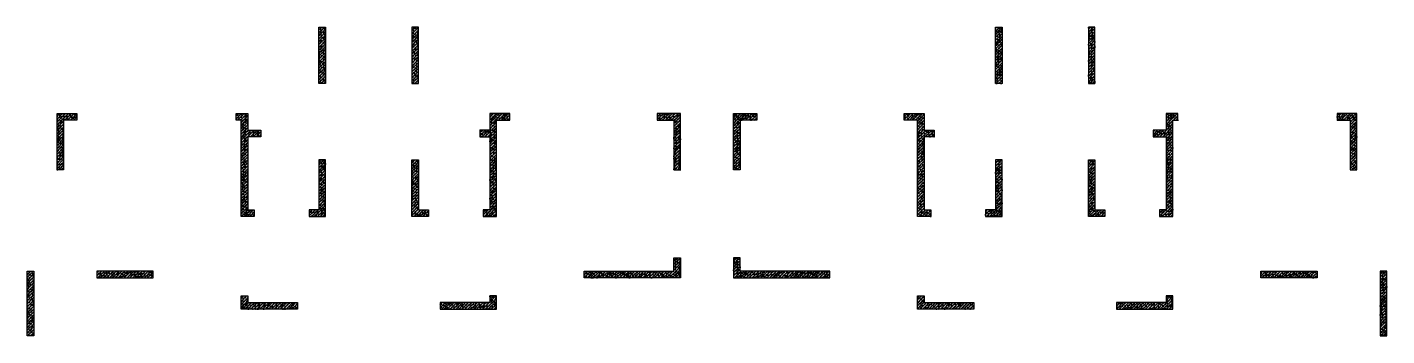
# Model space of a CAD drawing. Extents: x -100030 to 2378000, y -30375 to 1700000.
# Drawn here: x 382145 to 423145, y 739225 to 748525 of the extents above; entities that cross this region are included whole.
import ezdxf

# ---------------------------------------------------------------- set-up
doc = ezdxf.new("R2010")
doc.units = 0
doc.header["$LTSCALE"] = 500
for name, color, linetype in [('S_WALL', 2, 'CONTINUOUS'), ('S_WALL_HACH', 30, 'CONTINUOUS'), ('S_WALL_OTHE_HACH', 33, 'CONTINUOUS')]:
    doc.layers.add(name, color=color, linetype=linetype)
pattern_1 = [(45, (0, -100000), (-44.194174, 44.194174), []), (50, (0, -100000), (179.315046, -15.688034), [18.75, -206.25]), (355, (0, -100000), (-34.687833, 188.048033), [15, -165]), (100.4514, (14.94, -100001.3), (144.627345, 172.359886), [15.935047, -175.285528]), (46.1842, (0, -99950), (266.81026, -41.379754), [28.125, -309.375]), (96.6356, (22.23, -99953.45), (233.665676, 243.52947), [23.90257, -262.92825]), (351.1842, (0, -99950), (233.66549, 243.52965), [22.5, -247.5]), (21, (25, -99962.5), (149.226763, -100.654723), [18.75, -206.25]), (326, (25, -99962.5), (60.828833, 181.28751), [15, -165]), (71.4514, (37.44, -99970.89), (210.055657, 80.632624), [15.935047, -175.285528]), (37.5, (0, -100000), (3.039964, 83.2234635), [0, -163, 0, -167.5, 0, -165.625]), (7.5, (0, -100000), (65.767384, 98.602928), [0, -95.5, 0, -159.25, 0, -63.125]), (327.5, (-55.75, -100000), (133.455609, -5.638718), [0, -62.5, 0, -195, 0, -258.75]), (317.5, (-80.75, -100000), (145.796542, 25.026246), [0, -81.25, 0, -129.5, 0, -183.75])]
pattern_2 = [(45, (200, -100000), (-44.194174, 44.194174), []), (50, (200, -100000), (179.315046, -15.688034), [18.75, -206.25]), (355, (200, -100000), (-34.687833, 188.048033), [15, -165]), (100.4514, (214.94, -100001.3), (144.627345, 172.359886), [15.935047, -175.285528]), (46.1842, (200, -99950), (266.81026, -41.379754), [28.125, -309.375]), (96.6356, (222.23, -99953.45), (233.665676, 243.52947), [23.90257, -262.92825]), (351.1842, (200, -99950), (233.66549, 243.52965), [22.5, -247.5]), (21, (225, -99962.5), (149.226763, -100.654723), [18.75, -206.25]), (326, (225, -99962.5), (60.828833, 181.28751), [15, -165]), (71.4514, (237.44, -99970.89), (210.055657, 80.632624), [15.935047, -175.285528]), (37.5, (200, -100000), (3.039964, 83.2234635), [0, -163, 0, -167.5, 0, -165.625]), (7.5, (200, -100000), (65.767384, 98.602928), [0, -95.5, 0, -159.25, 0, -63.125]), (327.5, (144.25, -100000), (133.455609, -5.638718), [0, -62.5, 0, -195, 0, -258.75]), (317.5, (119.25, -100000), (145.796542, 25.026246), [0, -81.25, 0, -129.5, 0, -183.75])]

msp = doc.modelspace()

# ---------------------------------------------------------------- hatches: boundary and pattern name
at = {"layer": 'S_WALL_HACH'}
h = msp.add_hatch(color=256, dxfattribs=at)
h.dxf.hatch_style = 1
h.paths.add_polyline_path([(391145, 748325), (391145, 748325), (391145, 746825), (390945, 746825), (390945, 748525), (391145, 748525)])
h = msp.add_hatch(color=256, dxfattribs=at)
h.dxf.hatch_style = 1
h.paths.add_polyline_path([(393745, 748325), (393745, 746825), (393945, 746825), (393945, 748525), (393745, 748525)])
h = msp.add_hatch(color=256, dxfattribs=at)
h.dxf.hatch_style = 1
h.paths.add_polyline_path([(411545, 748325), (411545, 748325), (411545, 746825), (411345, 746825), (411345, 748525), (411545, 748525)])
h = msp.add_hatch(color=256, dxfattribs=at)
h.dxf.hatch_style = 1
h.paths.add_polyline_path([(414145, 748325), (414145, 746825), (414345, 746825), (414345, 748525), (414145, 748525)])
h = msp.add_hatch(color=256, dxfattribs=at)
h.dxf.hatch_style = 1
h.paths.add_polyline_path([(383645, 745725), (383245, 745725), (383245, 744225), (383045, 744225), (383045, 745925), (383645, 745925)])
h = msp.add_hatch(color=256, dxfattribs=at)
h.dxf.hatch_style = 1
h.paths.add_polyline_path([(388795, 745425), (389195, 745425), (389195, 745225), (388795, 745225), (388795, 743025), (388995, 743025), (388995, 742825), (388595, 742825), (388595, 745725), (388445, 745725), (388445, 745925), (388795, 745925)])
h = msp.add_hatch(color=256, dxfattribs=at)
h.dxf.hatch_style = 1
h.paths.add_polyline_path([(396095, 745425), (395795, 745425), (395795, 745225), (396095, 745225), (396095, 743025), (395895, 743025), (395895, 742825), (396295, 742825), (396295, 745725), (396695, 745725), (396695, 745925), (396095, 745925)])
h = msp.add_hatch(color=256, dxfattribs=at)
h.dxf.hatch_style = 1
h.paths.add_polyline_path([(401145, 745725), (401645, 745725), (401645, 744225), (401845, 744225), (401845, 745925), (401145, 745925)])
h = msp.add_hatch(color=256, dxfattribs=at)
h.dxf.hatch_style = 1
h.paths.add_polyline_path([(404145, 745725), (403645, 745725), (403645, 744225), (403445, 744225), (403445, 745925), (404145, 745925)])
h = msp.add_hatch(color=256, dxfattribs=at)
h.dxf.hatch_style = 1
h.paths.add_polyline_path([(409195, 745425), (409495, 745425), (409495, 745225), (409195, 745225), (409195, 743025), (409395, 743025), (409395, 742825), (408995, 742825), (408995, 745725), (408595, 745725), (408595, 745925), (409195, 745925)])
h = msp.add_hatch(color=256, dxfattribs=at)
h.dxf.hatch_style = 1
h.paths.add_polyline_path([(416495, 745425), (416095, 745425), (416095, 745225), (416495, 745225), (416495, 743025), (416295, 743025), (416295, 742825), (416695, 742825), (416695, 745725), (416845, 745725), (416845, 745925), (416495, 745925)])
h = msp.add_hatch(color=256, dxfattribs=at)
h.dxf.hatch_style = 1
h.paths.add_polyline_path([(421645, 745725), (422045, 745725), (422045, 744225), (422245, 744225), (422245, 745925), (421645, 745925)])
h = msp.add_hatch(color=256, dxfattribs=at)
h.dxf.hatch_style = 1
h.paths.add_polyline_path([(390945, 743025), (390645, 743025), (390645, 742825), (391145, 742825), (391145, 744525), (390945, 744525)])
h = msp.add_hatch(color=256, dxfattribs=at)
h.dxf.hatch_style = 1
h.paths.add_polyline_path([(393945, 743025), (394245, 743025), (394245, 742825), (393745, 742825), (393745, 744525), (393945, 744525)])
h = msp.add_hatch(color=256, dxfattribs=at)
h.dxf.hatch_style = 1
h.paths.add_polyline_path([(411345, 743025), (411045, 743025), (411045, 742825), (411545, 742825), (411545, 744525), (411345, 744525)])
h = msp.add_hatch(color=256, dxfattribs=at)
h.dxf.hatch_style = 1
h.paths.add_polyline_path([(414345, 743025), (414645, 743025), (414645, 742825), (414145, 742825), (414145, 744525), (414345, 744525)])
h = msp.add_hatch(color=256, dxfattribs=at)
h.dxf.hatch_style = 1
h.paths.add_polyline_path([(399145, 741175), (401645, 741175), (401645, 741575), (401845, 741575), (401845, 741175), (401845, 740975), (400245, 740975), (398945, 740975), (398945, 741175)])
h = msp.add_hatch(color=256, dxfattribs=at)
h.dxf.hatch_style = 1
h.paths.add_polyline_path([(406145, 741175), (403645, 741175), (403645, 741575), (403445, 741575), (403445, 741175), (403445, 740975), (405045, 740975), (406345, 740975), (406345, 741175)])
h = msp.add_hatch(color=256, dxfattribs=at)
h.dxf.hatch_style = 1
h.paths.add_polyline_path([(382145, 741175), (382345, 741175), (382345, 739225), (382145, 739225)])
h = msp.add_hatch(color=256, dxfattribs=at)
h.dxf.hatch_style = 1
h.paths.add_polyline_path([(385745, 741175), (384245, 741175), (384245, 740975), (385945, 740975), (385945, 741175)])
h = msp.add_hatch(color=256, dxfattribs=at)
h.dxf.hatch_style = 1
h.paths.add_polyline_path([(419545, 741175), (421045, 741175), (421045, 740975), (419345, 740975), (419345, 741175)])
h = msp.add_hatch(color=256, dxfattribs=at)
h.dxf.hatch_style = 1
h.paths.add_polyline_path([(423145, 741175), (422945, 741175), (422945, 739225), (423145, 739225)])
h = msp.add_hatch(color=256, dxfattribs=at)
h.dxf.hatch_style = 1
h.paths.add_polyline_path([(388795, 740425), (388795, 740225), (390295, 740225), (390295, 740025), (388595, 740025), (388595, 740425)])
h = msp.add_hatch(color=256, dxfattribs=at)
h.dxf.hatch_style = 1
h.paths.add_polyline_path([(396095, 740425), (396095, 740225), (394595, 740225), (394595, 740025), (396295, 740025), (396295, 740425)])
h = msp.add_hatch(color=256, dxfattribs=at)
h.dxf.hatch_style = 1
h.paths.add_polyline_path([(409195, 740425), (409195, 740225), (410695, 740225), (410695, 740025), (408995, 740025), (408995, 740425)])
h = msp.add_hatch(color=256, dxfattribs=at)
h.dxf.hatch_style = 1
h.paths.add_polyline_path([(416495, 740425), (416495, 740225), (414995, 740225), (414995, 740025), (416695, 740025), (416695, 740425)])
at = {"layer": 'S_WALL_OTHE_HACH'}
h = msp.add_hatch(dxfattribs=at)
h.set_pattern_fill('钢筋混凝土', color=256, scale=25)
h.set_pattern_definition(pattern_1)
h.paths.add_polyline_path([(391145, 748325), (391145, 748325), (391145, 746825), (390945, 746825), (390945, 748525), (391145, 748525)])
h = msp.add_hatch(dxfattribs=at)
h.set_pattern_fill('钢筋混凝土', color=256, scale=25)
h.set_pattern_definition(pattern_1)
h.paths.add_polyline_path([(393745, 748325), (393745, 746825), (393945, 746825), (393945, 748525), (393745, 748525)])
h = msp.add_hatch(dxfattribs=at)
h.set_pattern_fill('钢筋混凝土', color=256, scale=25)
h.set_pattern_definition(pattern_2)
h.paths.add_polyline_path([(411545, 748325), (411545, 748325), (411545, 746825), (411345, 746825), (411345, 748525), (411545, 748525)])
h = msp.add_hatch(dxfattribs=at)
h.set_pattern_fill('钢筋混凝土', color=256, scale=25)
h.set_pattern_definition(pattern_2)
h.paths.add_polyline_path([(414145, 748325), (414145, 746825), (414345, 746825), (414345, 748525), (414145, 748525)])
h = msp.add_hatch(dxfattribs=at)
h.set_pattern_fill('钢筋混凝土', color=256, scale=25)
h.set_pattern_definition(pattern_1)
h.paths.add_polyline_path([(383645, 745725), (383245, 745725), (383245, 744225), (383045, 744225), (383045, 745925), (383645, 745925)])
h = msp.add_hatch(dxfattribs=at)
h.set_pattern_fill('钢筋混凝土', color=256, scale=25)
h.set_pattern_definition(pattern_1)
h.paths.add_polyline_path([(388795, 745425), (389195, 745425), (389195, 745225), (388795, 745225), (388795, 743025), (388995, 743025), (388995, 742825), (388595, 742825), (388595, 745725), (388445, 745725), (388445, 745925), (388795, 745925)])
h = msp.add_hatch(dxfattribs=at)
h.set_pattern_fill('钢筋混凝土', color=256, scale=25)
h.set_pattern_definition(pattern_1)
h.paths.add_polyline_path([(396095, 745425), (395795, 745425), (395795, 745225), (396095, 745225), (396095, 743025), (395895, 743025), (395895, 742825), (396295, 742825), (396295, 745725), (396695, 745725), (396695, 745925), (396095, 745925)])
h = msp.add_hatch(dxfattribs=at)
h.set_pattern_fill('钢筋混凝土', color=256, scale=25)
h.set_pattern_definition(pattern_1)
h.paths.add_polyline_path([(401145, 745725), (401645, 745725), (401645, 744225), (401845, 744225), (401845, 745925), (401145, 745925)])
h = msp.add_hatch(dxfattribs=at)
h.set_pattern_fill('钢筋混凝土', color=256, scale=25)
h.set_pattern_definition(pattern_2)
h.paths.add_polyline_path([(404145, 745725), (403645, 745725), (403645, 744225), (403445, 744225), (403445, 745925), (404145, 745925)])
h = msp.add_hatch(dxfattribs=at)
h.set_pattern_fill('钢筋混凝土', color=256, scale=25)
h.set_pattern_definition(pattern_2)
h.paths.add_polyline_path([(409195, 745425), (409495, 745425), (409495, 745225), (409195, 745225), (409195, 743025), (409395, 743025), (409395, 742825), (408995, 742825), (408995, 745725), (408595, 745725), (408595, 745925), (409195, 745925)])
h = msp.add_hatch(dxfattribs=at)
h.set_pattern_fill('钢筋混凝土', color=256, scale=25)
h.set_pattern_definition(pattern_2)
h.paths.add_polyline_path([(416495, 745425), (416095, 745425), (416095, 745225), (416495, 745225), (416495, 743025), (416295, 743025), (416295, 742825), (416695, 742825), (416695, 745725), (416845, 745725), (416845, 745925), (416495, 745925)])
h = msp.add_hatch(dxfattribs=at)
h.set_pattern_fill('钢筋混凝土', color=256, scale=25)
h.set_pattern_definition(pattern_2)
h.paths.add_polyline_path([(421645, 745725), (422045, 745725), (422045, 744225), (422245, 744225), (422245, 745925), (421645, 745925)])
h = msp.add_hatch(dxfattribs=at)
h.set_pattern_fill('钢筋混凝土', color=256, scale=25)
h.set_pattern_definition(pattern_1)
h.paths.add_polyline_path([(390945, 743025), (390645, 743025), (390645, 742825), (391145, 742825), (391145, 744525), (390945, 744525)])
h = msp.add_hatch(dxfattribs=at)
h.set_pattern_fill('钢筋混凝土', color=256, scale=25)
h.set_pattern_definition(pattern_1)
h.paths.add_polyline_path([(393945, 743025), (394245, 743025), (394245, 742825), (393745, 742825), (393745, 744525), (393945, 744525)])
h = msp.add_hatch(dxfattribs=at)
h.set_pattern_fill('钢筋混凝土', color=256, scale=25)
h.set_pattern_definition(pattern_2)
h.paths.add_polyline_path([(411345, 743025), (411045, 743025), (411045, 742825), (411545, 742825), (411545, 744525), (411345, 744525)])
h = msp.add_hatch(dxfattribs=at)
h.set_pattern_fill('钢筋混凝土', color=256, scale=25)
h.set_pattern_definition(pattern_2)
h.paths.add_polyline_path([(414345, 743025), (414645, 743025), (414645, 742825), (414145, 742825), (414145, 744525), (414345, 744525)])
h = msp.add_hatch(dxfattribs=at)
h.set_pattern_fill('钢筋混凝土', color=256, scale=25)
h.set_pattern_definition([(45, (0, -100000), (-44.194174, 44.194174), []), (50, (0, -100000), (179.315046, -15.688034), [18.75, -206.25]), (355, (0, -100000), (-34.687833, 188.048033), [15, -165]), (100.4514, (14.94, -100001.3), (144.627345, 172.359886), [15.935047, -175.285528]), (46.1842, (0, -99950), (266.81026, -41.379754), [28.125, -309.375]), (96.6356, (22.23, -99953.45), (233.66568, 243.52947), [23.90257, -262.92825]), (351.1842, (0, -99950), (233.66549, 243.52965), [22.5, -247.5]), (21, (25, -99962.5), (149.226763, -100.654723), [18.75, -206.25]), (326, (25, -99962.5), (60.828833, 181.28751), [15, -165]), (71.4514, (37.44, -99970.89), (210.055657, 80.632624), [15.935047, -175.285528]), (37.5, (0, -100000), (3.039964, 83.2234635), [0, -163, 0, -167.5, 0, -165.625]), (7.5, (0, -100000), (65.767384, 98.602928), [0, -95.5, 0, -159.25, 0, -63.125]), (327.5, (-55.75, -100000), (133.455609, -5.638718), [0, -62.5, 0, -195, 0, -258.75]), (317.5, (-80.75, -100000), (145.796542, 25.026246), [0, -81.25, 0, -129.5, 0, -183.75])])
h.paths.add_polyline_path([(399145, 741175), (401645, 741175), (401645, 741575), (401845, 741575), (401845, 741175), (401845, 740975), (400245, 740975), (398945, 740975), (398945, 741175)])
h = msp.add_hatch(dxfattribs=at)
h.set_pattern_fill('钢筋混凝土', color=256, scale=25)
h.set_pattern_definition([(45, (200, -100000), (-44.194174, 44.194174), []), (50, (200, -100000), (179.315046, -15.688034), [18.75, -206.25]), (355, (200, -100000), (-34.687833, 188.048033), [15, -165]), (100.4514, (214.94, -100001.3), (144.627345, 172.359886), [15.935047, -175.285528]), (46.1842, (200, -99950), (266.81026, -41.379754), [28.125, -309.375]), (96.6356, (222.23, -99953.45), (233.66568, 243.52947), [23.90257, -262.92825]), (351.1842, (200, -99950), (233.66549, 243.52965), [22.5, -247.5]), (21, (225, -99962.5), (149.226763, -100.654723), [18.75, -206.25]), (326, (225, -99962.5), (60.828833, 181.28751), [15, -165]), (71.4514, (237.44, -99970.89), (210.055657, 80.632624), [15.935047, -175.285528]), (37.5, (200, -100000), (3.039964, 83.2234635), [0, -163, 0, -167.5, 0, -165.625]), (7.5, (200, -100000), (65.767384, 98.602928), [0, -95.5, 0, -159.25, 0, -63.125]), (327.5, (144.25, -100000), (133.455609, -5.638718), [0, -62.5, 0, -195, 0, -258.75]), (317.5, (119.25, -100000), (145.796542, 25.026246), [0, -81.25, 0, -129.5, 0, -183.75])])
h.paths.add_polyline_path([(406145, 741175), (403645, 741175), (403645, 741575), (403445, 741575), (403445, 741175), (403445, 740975), (405045, 740975), (406345, 740975), (406345, 741175)])
h = msp.add_hatch(dxfattribs=at)
h.set_pattern_fill('钢筋混凝土', color=256, scale=25)
h.set_pattern_definition([(45, (-100, -100000), (-44.194174, 44.194174), []), (50, (-100, -100000), (179.315046, -15.688034), [18.75, -206.25]), (355, (-100, -100000), (-34.687833, 188.048033), [15, -165]), (100.4514, (-85.06, -100001.3), (144.627345, 172.359886), [15.935047, -175.285528]), (46.1842, (-100, -99950), (266.81026, -41.379754), [28.125, -309.375]), (96.6356, (-77.77, -99953.45), (233.66568, 243.52947), [23.90257, -262.92825]), (351.1842, (-100, -99950), (233.66549, 243.52965), [22.5, -247.5]), (21, (-75, -99962.5), (149.226763, -100.654723), [18.75, -206.25]), (326, (-75, -99962.5), (60.828833, 181.28751), [15, -165]), (71.4514, (-62.56, -99970.89), (210.055657, 80.632624), [15.935047, -175.285528]), (37.5, (-100, -100000), (3.039964, 83.2234635), [0, -163, 0, -167.5, 0, -165.625]), (7.5, (-100, -100000), (65.767384, 98.602928), [0, -95.5, 0, -159.25, 0, -63.125]), (327.5, (-155.75, -100000), (133.455609, -5.638718), [0, -62.5, 0, -195, 0, -258.75]), (317.5, (-180.75, -100000), (145.796542, 25.026246), [0, -81.25, 0, -129.5, 0, -183.75])])
h.paths.add_polyline_path([(382145, 741175), (382345, 741175), (382345, 739225), (382145, 739225)])
h = msp.add_hatch(dxfattribs=at)
h.set_pattern_fill('钢筋混凝土', color=256, scale=25)
h.set_pattern_definition(pattern_1)
h.paths.add_polyline_path([(385745, 741175), (384245, 741175), (384245, 740975), (385945, 740975), (385945, 741175)])
h = msp.add_hatch(dxfattribs=at)
h.set_pattern_fill('钢筋混凝土', color=256, scale=25)
h.set_pattern_definition(pattern_2)
h.paths.add_polyline_path([(419545, 741175), (421045, 741175), (421045, 740975), (419345, 740975), (419345, 741175)])
h = msp.add_hatch(dxfattribs=at)
h.set_pattern_fill('钢筋混凝土', color=256, scale=25)
h.set_pattern_definition([(45, (300, -100000), (-44.194174, 44.194174), []), (50, (300, -100000), (179.315046, -15.688034), [18.75, -206.25]), (355, (300, -100000), (-34.687833, 188.048033), [15, -165]), (100.4514, (314.94, -100001.3), (144.627345, 172.359886), [15.935047, -175.285528]), (46.1842, (300, -99950), (266.81026, -41.379754), [28.125, -309.375]), (96.6356, (322.23, -99953.45), (233.665676, 243.52947), [23.90257, -262.92825]), (351.1842, (300, -99950), (233.66549, 243.52965), [22.5, -247.5]), (21, (325, -99962.5), (149.226763, -100.654723), [18.75, -206.25]), (326, (325, -99962.5), (60.828833, 181.28751), [15, -165]), (71.4514, (337.44, -99970.89), (210.055657, 80.632624), [15.935047, -175.285528]), (37.5, (300, -100000), (3.039964, 83.2234635), [0, -163, 0, -167.5, 0, -165.625]), (7.5, (300, -100000), (65.767384, 98.602928), [0, -95.5, 0, -159.25, 0, -63.125]), (327.5, (244.25, -100000), (133.455609, -5.638718), [0, -62.5, 0, -195, 0, -258.75]), (317.5, (219.25, -100000), (145.796542, 25.026246), [0, -81.25, 0, -129.5, 0, -183.75])])
h.paths.add_polyline_path([(423145, 741175), (422945, 741175), (422945, 739225), (423145, 739225)])
h = msp.add_hatch(dxfattribs=at)
h.set_pattern_fill('钢筋混凝土', color=256, scale=25)
h.set_pattern_definition(pattern_1)
h.paths.add_polyline_path([(388795, 740425), (388795, 740225), (390295, 740225), (390295, 740025), (388595, 740025), (388595, 740425)])
h = msp.add_hatch(dxfattribs=at)
h.set_pattern_fill('钢筋混凝土', color=256, scale=25)
h.set_pattern_definition(pattern_1)
h.paths.add_polyline_path([(396095, 740425), (396095, 740225), (394595, 740225), (394595, 740025), (396295, 740025), (396295, 740425)])
h = msp.add_hatch(dxfattribs=at)
h.set_pattern_fill('钢筋混凝土', color=256, scale=25)
h.set_pattern_definition(pattern_2)
h.paths.add_polyline_path([(409195, 740425), (409195, 740225), (410695, 740225), (410695, 740025), (408995, 740025), (408995, 740425)])
h = msp.add_hatch(dxfattribs=at)
h.set_pattern_fill('钢筋混凝土', color=256, scale=25)
h.set_pattern_definition(pattern_2)
h.paths.add_polyline_path([(416495, 740425), (416495, 740225), (414995, 740225), (414995, 740025), (416695, 740025), (416695, 740425)])

# ---------------------------------------------------------------- linework, layer by layer
at = {"layer": 'S_WALL'}
for points in [[(391145, 748325), (391145, 748325), (391145, 746825), (390945, 746825), (390945, 748525), (391145, 748525)], [(393745, 748325), (393745, 748325), (393745, 746825), (393945, 746825), (393945, 748525), (393745, 748525)], [(411545, 748325), (411545, 748325), (411545, 746825), (411345, 746825), (411345, 748525), (411545, 748525)], [(414145, 748325), (414145, 748325), (414145, 746825), (414345, 746825), (414345, 748525), (414145, 748525)], [(383645, 745725), (383245, 745725), (383245, 744225), (383045, 744225), (383045, 745925), (383645, 745925)], [(401145, 745725), (401645, 745725), (401645, 744225), (401845, 744225), (401845, 745925), (401145, 745925)], [(404145, 745725), (403645, 745725), (403645, 744225), (403445, 744225), (403445, 745925), (404145, 745925)], [(421645, 745725), (422045, 745725), (422045, 744225), (422245, 744225), (422245, 745925), (421645, 745925)], [(390945, 743025), (390645, 743025), (390645, 742825), (391145, 742825), (391145, 744525), (390945, 744525)], [(393945, 743025), (394245, 743025), (394245, 742825), (393745, 742825), (393745, 744525), (393945, 744525)], [(411345, 743025), (411045, 743025), (411045, 742825), (411545, 742825), (411545, 744525), (411345, 744525)], [(414345, 743025), (414645, 743025), (414645, 742825), (414145, 742825), (414145, 744525), (414345, 744525)], [(399145, 741175), (399145, 741175), (401645, 741175), (401645, 741575), (401845, 741575), (401845, 741175), (401845, 740975), (400245, 740975), (400245, 740975), (398945, 740975), (398945, 741175)], [(406145, 741175), (406145, 741175), (403645, 741175), (403645, 741575), (403445, 741575), (403445, 741175), (403445, 740975), (405045, 740975), (405045, 740975), (406345, 740975), (406345, 741175)], [(382145, 741175), (382345, 741175), (382345, 739225), (382145, 739225)], [(385745, 741175), (385745, 741175), (384245, 741175), (384245, 740975), (385945, 740975), (385945, 741175)], [(419545, 741175), (419545, 741175), (421045, 741175), (421045, 740975), (419345, 740975), (419345, 741175)], [(423145, 741175), (422945, 741175), (422945, 739225), (423145, 739225)], [(388795, 740425), (388795, 740225), (390295, 740225), (390295, 740025), (388595, 740025), (388595, 740425)], [(396095, 740425), (396095, 740225), (394595, 740225), (394595, 740025), (396295, 740025), (396295, 740425)], [(409195, 740425), (409195, 740225), (410695, 740225), (410695, 740025), (408995, 740025), (408995, 740425)], [(416495, 740425), (416495, 740225), (414995, 740225), (414995, 740025), (416695, 740025), (416695, 740425)]]:
    msp.add_lwpolyline(points, close=True, dxfattribs=at)
for points in [[(388795, 745425), (389195, 745425), (389195, 745225), (388795, 745225), (388795, 743025), (388995, 743025), (388995, 742825), (388595, 742825), (388595, 745725), (388445, 745725), (388445, 745925), (388795, 745925), (388795, 745425)], [(396095, 745425), (395795, 745425), (395795, 745225), (396095, 745225), (396095, 743025), (395895, 743025), (395895, 742825), (396295, 742825), (396295, 745725), (396695, 745725), (396695, 745925), (396095, 745925), (396095, 745425)], [(409195, 745425), (409495, 745425), (409495, 745225), (409195, 745225), (409195, 743025), (409395, 743025), (409395, 742825), (408995, 742825), (408995, 745725), (408595, 745725), (408595, 745925), (409195, 745925), (409195, 745425)], [(416495, 745425), (416095, 745425), (416095, 745225), (416495, 745225), (416495, 743025), (416295, 743025), (416295, 742825), (416695, 742825), (416695, 745725), (416845, 745725), (416845, 745925), (416495, 745925), (416495, 745425)]]:
    msp.add_lwpolyline(points, dxfattribs=at)

doc.saveas('drawing.dxf')
